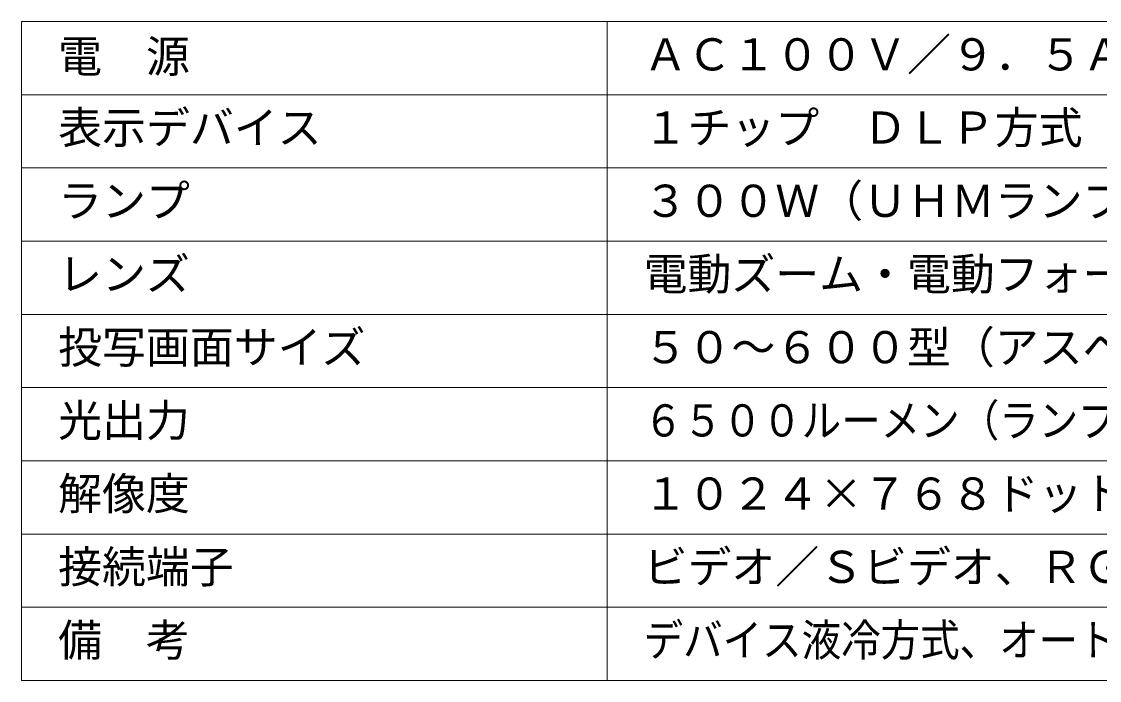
# Model space of a CAD drawing. Units: millimetres, scale not verified. Extents: x -62 to 63, y -57 to 57.
# Drawn here: x -62.5 to 11.2, y -56.5 to -11.5 of the extents above; entities that cross this region are included whole.
import ezdxf
from ezdxf.enums import TextEntityAlignment as Align

# ---------------------------------------------------------------- set-up
doc = ezdxf.new("R2010")
doc.units = ezdxf.units.MM
doc.header["$LTSCALE"] = 0.125
doc.layers.add('0-2_WAKU', color=1, linetype='Continuous', lineweight=18)
doc.layers.add('0-3_MOJI1', color=7, linetype='Continuous')
doc.styles.add('ＭＳ ゴシック', font='')
doc.styles.get('ＭＳ ゴシック').set_extended_font_data('MS Gothic')

msp = doc.modelspace()

# ---------------------------------------------------------------- linework, layer by layer
at = {"layer": '0-2_WAKU', "color": 4}
for p, q in [((-62.4852, -11.511), (-62.4852, -56.511)), ((62.5148, -11.511), (-62.4852, -11.511)), ((-22.4852, -56.511), (-22.4852, -11.511)), ((-62.4852, -56.511), (62.5148, -56.511))]:
    msp.add_line(p, q, dxfattribs=at)
at = {"layer": '0-2_WAKU'}
for p, q in [((-62.4852, -16.511), (62.5148, -16.511)), ((-62.4852, -21.511), (62.5148, -21.511)), ((-62.4852, -26.511), (62.5148, -26.511)), ((-62.4852, -31.511), (62.5148, -31.511)), ((-62.4852, -36.511), (62.5148, -36.511)), ((-62.4852, -41.511), (62.5148, -41.511)), ((-62.4852, -46.511), (62.5148, -46.511)), ((-62.4852, -51.511), (62.5148, -51.511))]:
    msp.add_line(p, q, dxfattribs=at)

# ---------------------------------------------------------------- texts
at = {"layer": '0-3_MOJI1', "style": 'ＭＳ ゴシック'}
for s, p in [('電\u3000源', (-59.9852, -15.643)), ('ＡＣ１００Ｖ／９．５Ａ\u3000５０／６０Ｈｚ', (-19.9852, -15.511)), ('表示デバイス', (-59.9852, -20.511)), ('１チップ\u3000ＤＬＰ方式', (-19.9852, -20.511)), ('ランプ', (-59.9852, -25.511)), ('３００Ｗ（ＵＨＭランプ\u3000２灯式）\u3000', (-19.9852, -25.511)), ('レンズ', (-59.9852, -30.511)), ('電動ズーム・電動フォーカスレンズ', (-19.9852, -30.511)), ('投写画面サイズ', (-59.9852, -35.511)), ('５０～６００型（アスペクト比４：３）', (-19.9852, -35.511)), ('光出力', (-59.9852, -40.511)), ('解像度', (-59.9852, -45.511)), ('１０２４×７６８ドット（ＲＧＢ信号時）', (-19.9852, -45.511)), ('接続端子', (-59.9852, -50.511)), ('ビデオ／Ｓビデオ、ＲＧＢ、ＤＶＩ－Ｄ、ＬＡＮ', (-19.9852, -50.511)), ('備\u3000考', (-59.9852, -55.511))]:
    msp.add_text(s, height=2.199, dxfattribs=at).set_placement(p, align=Align.BOTTOM_LEFT)
at = {"layer": '0-3_MOJI1', "style": 'ＭＳ ゴシック', "width": 0.9}
for s, p in [('６５００ルーメン（ランプ２灯、ハイモード時）', (-19.9852, -40.511)), ('デバイス液冷方式、オートクリーニングフィルター搭載', (-19.9852, -55.511))]:
    msp.add_text(s, height=2.199, dxfattribs=at).set_placement(p, align=Align.BOTTOM_LEFT)

doc.saveas('drawing.dxf')
